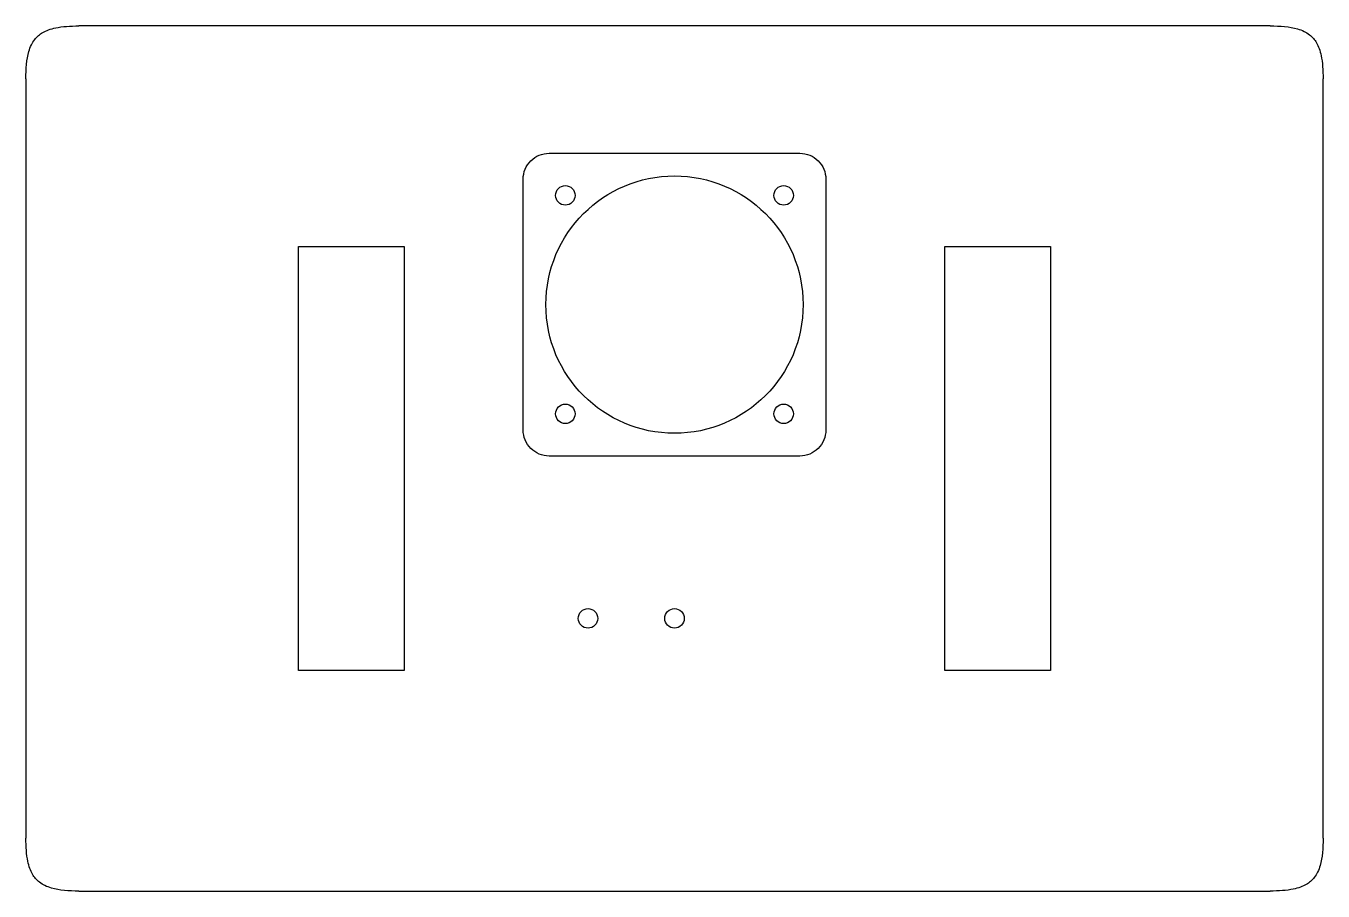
# Model space of a CAD drawing. Header units: millimetres. Extents: x -150 to 150, y -178 to 22.
import ezdxf

# ---------------------------------------------------------------- set-up
doc = ezdxf.new("R2010")
doc.units = ezdxf.units.MM
doc.layers.get('0').update_dxf_attribs({"linetype": 'CONTINUOUS'})

msp = doc.modelspace()

# ---------------------------------------------------------------- linework, layer by layer
for p, q in [((137.75, 21.88), (-137.75, 21.88)), ((-150, 9.63), (-150, -165.87)), ((150, -165.87), (150, 9.63)), ((-137.75, -178.12), (137.75, -178.12))]:
    msp.add_line(p, q)
msp.add_lwpolyline([(-29, -7.54), (29, -7.54, -0.414214), (35, -13.54), (35, -71.54, -0.414214), (29, -77.54), (-29, -77.54, -0.414214), (-35, -71.54), (-35, -13.54, -0.414214)], format="xyb", close=True)
for points in [[(-62.5, -29.12), (-62.5, -127.12), (-87, -127.12), (-87, -29.12)], [(62.5, -127.12), (62.5, -29.12), (87, -29.12), (87, -127.12)]]:
    msp.add_lwpolyline(points, close=True)
for centre, radius in [((0, -42.54), 29.75), ((-25.25, -17.29), 2.25), ((25.25, -17.29), 2.25), ((-25.25, -67.79), 2.25), ((25.25, -67.79), 2.25), ((-20, -115.08), 2.25), ((0, -115.08), 2.25)]:
    msp.add_circle(centre, radius)
for points in [[(-150, 9.63), (-150, 11.97), (-149.84, 14.16), (-149.01, 17.08), (-148.56, 18), (-147.47, 19.42), (-146.85, 19.95), (-145.3, 20.84), (-144.31, 21.2), (-141.56, 21.76), (-139.75, 21.88), (-137.75, 21.88)], [(137.75, 21.88), (140.09, 21.88), (142.28, 21.72), (145.2, 20.89), (146.12, 20.45), (147.54, 19.35), (148.06, 18.73), (148.96, 17.18), (149.31, 16.19), (149.88, 13.44), (150, 11.63), (150, 9.63)], [(-137.75, -178.12), (-140.09, -178.12), (-142.28, -177.95), (-145.2, -177.12), (-146.12, -176.68), (-147.54, -175.59), (-148.06, -174.97), (-148.96, -173.42), (-149.31, -172.43), (-149.88, -169.68), (-150, -167.87), (-150, -165.87)], [(150, -165.87), (150, -168.21), (149.84, -170.4), (149.01, -173.32), (148.56, -174.24), (147.47, -175.65), (146.85, -176.18), (145.3, -177.08), (144.31, -177.43), (141.56, -178), (139.75, -178.12), (137.75, -178.12)]]:
    msp.add_open_spline(points, degree=3, knots=[0, 0, 0, 0, 0.702016, 0.702016, 1.142708, 1.142708, 1.533014, 1.533014, 1.974053, 1.974053, 2.545648, 2.545648, 2.545648, 2.545648])

doc.saveas('drawing.dxf')
